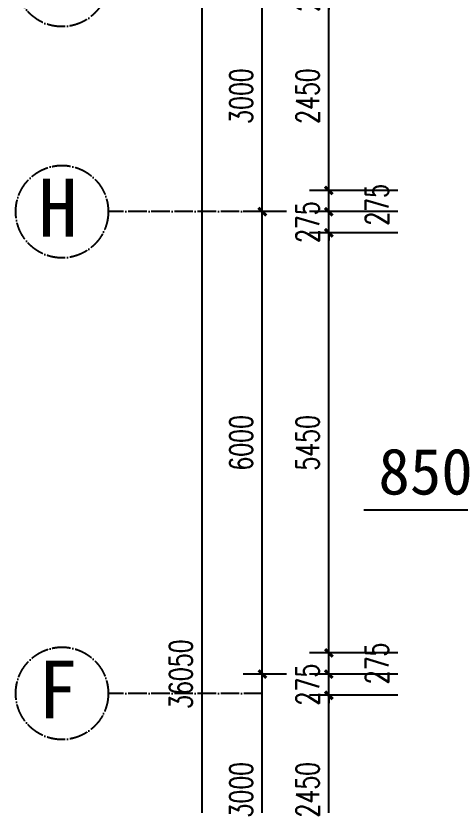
# Model space of a CAD drawing. Header units: millimetres. Extents: x -150677 to 588340, y -254013 to 149700.
# Drawn here: x 34753 to 40522, y 28028 to 38270 of the extents above; entities that cross this region are included whole.
import ezdxf

# ---------------------------------------------------------------- set-up
doc = ezdxf.new("R2010")
doc.units = ezdxf.units.MM
doc.header["$LTSCALE"] = 10
doc.header["$MEASUREMENT"] = 0
doc.linetypes.add('ACAD_ISO04W100', pattern=[30, 24, -3, 0, -3])
for name, color, linetype in [('1-Aa轴线', 240, 'ACAD_ISO04W100'), ('1-Ab轴号', 3, 'Continuous'), ('2-Ba顶面轮廓', 4, 'Continuous'), ('PUB_DIM', 3, 'Continuous')]:
    doc.layers.add(name, color=color, linetype=linetype)
doc.styles.add('_TCH_DIM_T3', font='SIMPLEX', dxfattribs={"width": 0.705882, "bigfont": 'GBCBIG'})
doc.styles.get("Standard").update_dxf_attribs({"font": ''})
doc.styles.get('Standard').set_extended_font_data('SimSun')
doc.dimstyles.new('_TCH_ARCH&&100', dxfattribs={"dimtxt": 297.5, "dimasz": 100, "dimexe": 250, "dimexo": 300, "dimgap": 126.25, "dimtad": 1, "dimdec": 0, "dimzin": 0, "dimdsep": 46, "dimtxsty": '_TCH_DIM_T3', "dimblk": 'ARCHTICK', "dimcen": 0.09, "dimclrt": 7, "dimazin": 2, "dimtfac": 1, "dimtdec": 0, "dimtix": 1, "dimtmove": 2, "dimatfit": 3, "dimfxl": 1, "dimtolj": 1, "dimtzin": 0, "dimarcsym": 0})
doc.dimstyles.new('DIMN200', dxfattribs={"dimscale": 2, "dimtxt": 300, "dimasz": 100, "dimexe": 100, "dimexo": 300, "dimgap": 100, "dimtad": 1, "dimdec": 0, "dimtxsty": 'Standard', "dimblk": 'ARCHTICK', "dimcen": 2.5, "dimdle": 100, "dimclrd": 8, "dimclre": 8, "dimclrt": 96, "dimadec": 0, "dimazin": 0, "dimtfac": 1, "dimtdec": 0, "dimtmove": 0, "dimatfit": 3, "dimldrblk": 'DOT', "dimfxl": 100, "dimarcsym": 0})

# ---------------------------------------------------------------- blocks, each defined once
blk = doc.blocks.new('_ArchTick')
at = {"color": 0, "linetype": 'ByBlock', "const_width": 0.4}
blk.add_lwpolyline([(-0.5, -0.5), (0.5, 0.5)], dxfattribs=at)
blk = doc.blocks.new('*D880')
at = {"layer": 'Defpoints', "color": 0, "transparency": 16777216}
for p in [(38816, 29454), (40010, 29454), (40010, 27004)]:
    blk.add_point(p, dxfattribs=at)
at = {"layer": 'PUB_DIM', "color": 0, "lineweight": -2, "transparency": 16777216}
for p, q in [((39710, 29454), (38566, 29454)), ((38816, 27004), (38816, 29454)), ((39710, 27004), (38566, 27004))]:
    blk.add_line(p, q, dxfattribs=at)
at = {"layer": 'PUB_DIM', "color": 0, "lineweight": -2, "transparency": 16777216, "xscale": 100, "yscale": 100, "zscale": 100}
for p, rotation in [((38816, 29454), 90), ((38816, 27004), 270)]:
    blk.add_blockref('_ArchTick', p, dxfattribs=dict(at, rotation=rotation))
at = {"layer": 'PUB_DIM', "color": 7, "transparency": 16777216, "insert": (38541, 28229), "char_height": 297.5, "attachment_point": 5, "rotation": 90, "style": '_TCH_DIM_T3'}
blk.add_mtext('\\A1;2450', dxfattribs=at)
blk = doc.blocks.new('*D881')
at = {"layer": 'Defpoints', "color": 0, "transparency": 16777216}
for p in [(38816, 29729), (40010, 29729), (40010, 29454)]:
    blk.add_point(p, dxfattribs=at)
at = {"layer": 'PUB_DIM', "color": 0, "lineweight": -2, "transparency": 16777216}
for p, q in [((38816, 29729), (38816, 29829)), ((39710, 29729), (38566, 29729)), ((38816, 29454), (38816, 29729)), ((39710, 29454), (38566, 29454)), ((38816, 29454), (38816, 29354))]:
    blk.add_line(p, q, dxfattribs=at)
at = {"layer": 'PUB_DIM', "color": 0, "lineweight": -2, "transparency": 16777216, "xscale": 100, "yscale": 100, "zscale": 100}
for p, rotation in [((38816, 29729), 270), ((38816, 29454), 90)]:
    blk.add_blockref('_ArchTick', p, dxfattribs=dict(at, rotation=rotation))
at = {"layer": 'PUB_DIM', "color": 7, "transparency": 16777216, "insert": (38541, 29592), "char_height": 297.5, "attachment_point": 5, "rotation": 90, "style": '_TCH_DIM_T3'}
blk.add_mtext('\\A1;275', dxfattribs=at)
blk = doc.blocks.new('*D882')
at = {"layer": 'Defpoints', "color": 0, "transparency": 16777216}
for p in [(38816, 30004), (40010, 30004), (40010, 29729)]:
    blk.add_point(p, dxfattribs=at)
at = {"layer": 'PUB_DIM', "color": 0, "lineweight": -2, "transparency": 16777216}
for p, q in [((39710, 30004), (38566, 30004)), ((38816, 29729), (38816, 30004)), ((39710, 29729), (38566, 29729))]:
    blk.add_line(p, q, dxfattribs=at)
at = {"layer": 'PUB_DIM', "color": 0, "lineweight": -2, "transparency": 16777216, "xscale": 100, "yscale": 100, "zscale": 100}
for p, rotation in [((38816, 30004), 90), ((38816, 29729), 270)]:
    blk.add_blockref('_ArchTick', p, dxfattribs=dict(at, rotation=rotation))
at = {"layer": 'PUB_DIM', "color": 7, "transparency": 16777216, "insert": (39441, 29867), "char_height": 297.5, "attachment_point": 5, "rotation": 90, "style": '_TCH_DIM_T3'}
blk.add_mtext('\\A1;275', dxfattribs=at)
blk = doc.blocks.new('*D883')
at = {"layer": 'Defpoints', "color": 0, "transparency": 16777216}
for p in [(38816, 35454), (40010, 35454), (40010, 30004)]:
    blk.add_point(p, dxfattribs=at)
at = {"layer": 'PUB_DIM', "color": 0, "lineweight": -2, "transparency": 16777216}
for p, q in [((39710, 35454), (38566, 35454)), ((38816, 30004), (38816, 35454)), ((39710, 30004), (38566, 30004))]:
    blk.add_line(p, q, dxfattribs=at)
at = {"layer": 'PUB_DIM', "color": 0, "lineweight": -2, "transparency": 16777216, "xscale": 100, "yscale": 100, "zscale": 100}
for p, rotation in [((38816, 35454), 90), ((38816, 30004), 270)]:
    blk.add_blockref('_ArchTick', p, dxfattribs=dict(at, rotation=rotation))
at = {"layer": 'PUB_DIM', "color": 7, "transparency": 16777216, "insert": (38541, 32729), "char_height": 297.5, "attachment_point": 5, "rotation": 90, "style": '_TCH_DIM_T3'}
blk.add_mtext('\\A1;5450', dxfattribs=at)
blk = doc.blocks.new('*D884')
at = {"layer": 'Defpoints', "color": 0, "transparency": 16777216}
for p in [(38816, 35729), (40010, 35729), (40010, 35454)]:
    blk.add_point(p, dxfattribs=at)
at = {"layer": 'PUB_DIM', "color": 0, "lineweight": -2, "transparency": 16777216}
for p, q in [((38816, 35729), (38816, 35829)), ((39710, 35729), (38566, 35729)), ((38816, 35454), (38816, 35729)), ((39710, 35454), (38566, 35454)), ((38816, 35454), (38816, 35354))]:
    blk.add_line(p, q, dxfattribs=at)
at = {"layer": 'PUB_DIM', "color": 0, "lineweight": -2, "transparency": 16777216, "xscale": 100, "yscale": 100, "zscale": 100}
for p, rotation in [((38816, 35729), 270), ((38816, 35454), 90)]:
    blk.add_blockref('_ArchTick', p, dxfattribs=dict(at, rotation=rotation))
at = {"layer": 'PUB_DIM', "color": 7, "transparency": 16777216, "insert": (38541, 35592), "char_height": 297.5, "attachment_point": 5, "rotation": 90, "style": '_TCH_DIM_T3'}
blk.add_mtext('\\A1;275', dxfattribs=at)
blk = doc.blocks.new('*D885')
at = {"layer": 'Defpoints', "color": 0, "transparency": 16777216}
for p in [(38816, 36004), (40010, 36004), (40010, 35729)]:
    blk.add_point(p, dxfattribs=at)
at = {"layer": 'PUB_DIM', "color": 0, "lineweight": -2, "transparency": 16777216}
for p, q in [((39710, 36004), (38566, 36004)), ((38816, 35729), (38816, 36004)), ((39710, 35729), (38566, 35729))]:
    blk.add_line(p, q, dxfattribs=at)
at = {"layer": 'PUB_DIM', "color": 0, "lineweight": -2, "transparency": 16777216, "xscale": 100, "yscale": 100, "zscale": 100}
for p, rotation in [((38816, 36004), 90), ((38816, 35729), 270)]:
    blk.add_blockref('_ArchTick', p, dxfattribs=dict(at, rotation=rotation))
at = {"layer": 'PUB_DIM', "color": 7, "transparency": 16777216, "insert": (39441, 35817), "char_height": 297.5, "attachment_point": 5, "rotation": 90, "style": '_TCH_DIM_T3'}
blk.add_mtext('\\A1;275', dxfattribs=at)
blk = doc.blocks.new('*D886')
at = {"layer": 'Defpoints', "color": 0, "transparency": 16777216}
for p in [(38816, 38454), (40010, 38454), (40010, 36004)]:
    blk.add_point(p, dxfattribs=at)
at = {"layer": 'PUB_DIM', "color": 0, "lineweight": -2, "transparency": 16777216}
for p, q in [((39710, 38454), (38566, 38454)), ((38816, 36004), (38816, 38454)), ((39710, 36004), (38566, 36004))]:
    blk.add_line(p, q, dxfattribs=at)
at = {"layer": 'PUB_DIM', "color": 0, "lineweight": -2, "transparency": 16777216, "xscale": 100, "yscale": 100, "zscale": 100}
for p, rotation in [((38816, 38454), 90), ((38816, 36004), 270)]:
    blk.add_blockref('_ArchTick', p, dxfattribs=dict(at, rotation=rotation))
at = {"layer": 'PUB_DIM', "color": 7, "transparency": 16777216, "insert": (38541, 37229), "char_height": 297.5, "attachment_point": 5, "rotation": 90, "style": '_TCH_DIM_T3'}
blk.add_mtext('\\A1;2450', dxfattribs=at)
blk = doc.blocks.new('*D887')
at = {"layer": 'Defpoints', "color": 0, "transparency": 16777216}
for p in [(38816, 38729), (40010, 38729), (40010, 38454)]:
    blk.add_point(p, dxfattribs=at)
at = {"layer": 'PUB_DIM', "color": 0, "lineweight": -2, "transparency": 16777216}
for p, q in [((38816, 38729), (38816, 38829)), ((39710, 38729), (38566, 38729)), ((38816, 38454), (38816, 38729)), ((39710, 38454), (38566, 38454)), ((38816, 38454), (38816, 38354))]:
    blk.add_line(p, q, dxfattribs=at)
at = {"layer": 'PUB_DIM', "color": 0, "lineweight": -2, "transparency": 16777216, "xscale": 100, "yscale": 100, "zscale": 100}
for p, rotation in [((38816, 38729), 270), ((38816, 38454), 90)]:
    blk.add_blockref('_ArchTick', p, dxfattribs=dict(at, rotation=rotation))
at = {"layer": 'PUB_DIM', "color": 7, "transparency": 16777216, "insert": (38541, 38592), "char_height": 297.5, "attachment_point": 5, "rotation": 90, "style": '_TCH_DIM_T3'}
blk.add_mtext('\\A1;275', dxfattribs=at)
blk = doc.blocks.new('*D900')
at = {"layer": 'Defpoints', "color": 0, "transparency": 16777216}
for p in [(37953, 29729), (38566, 29729), (38566, 26729)]:
    blk.add_point(p, dxfattribs=at)
at = {"layer": 'PUB_DIM', "color": 0, "lineweight": -2, "transparency": 16777216}
for p, q in [((38266, 29729), (37703, 29729)), ((37953, 26729), (37953, 29729)), ((38266, 26729), (37703, 26729))]:
    blk.add_line(p, q, dxfattribs=at)
at = {"layer": 'PUB_DIM', "color": 0, "lineweight": -2, "transparency": 16777216, "xscale": 100, "yscale": 100, "zscale": 100}
for p, rotation in [((37953, 29729), 90), ((37953, 26729), 270)]:
    blk.add_blockref('_ArchTick', p, dxfattribs=dict(at, rotation=rotation))
at = {"layer": 'PUB_DIM', "color": 7, "transparency": 16777216, "insert": (37678, 28229), "char_height": 297.5, "attachment_point": 5, "rotation": 90, "style": '_TCH_DIM_T3'}
blk.add_mtext('\\A1;3000', dxfattribs=at)
blk = doc.blocks.new('*D901')
at = {"layer": 'Defpoints', "color": 0, "transparency": 16777216}
for p in [(37953, 35729), (38566, 35729), (38566, 29729)]:
    blk.add_point(p, dxfattribs=at)
at = {"layer": 'PUB_DIM', "color": 0, "lineweight": -2, "transparency": 16777216}
for p, q in [((38266, 35729), (37703, 35729)), ((37953, 29729), (37953, 35729)), ((38266, 29729), (37703, 29729))]:
    blk.add_line(p, q, dxfattribs=at)
at = {"layer": 'PUB_DIM', "color": 0, "lineweight": -2, "transparency": 16777216, "xscale": 100, "yscale": 100, "zscale": 100}
for p, rotation in [((37953, 35729), 90), ((37953, 29729), 270)]:
    blk.add_blockref('_ArchTick', p, dxfattribs=dict(at, rotation=rotation))
at = {"layer": 'PUB_DIM', "color": 7, "transparency": 16777216, "insert": (37678, 32729), "char_height": 297.5, "attachment_point": 5, "rotation": 90, "style": '_TCH_DIM_T3'}
blk.add_mtext('\\A1;6000', dxfattribs=at)
blk = doc.blocks.new('*D902')
at = {"layer": 'Defpoints', "color": 0, "transparency": 16777216}
for p in [(37953, 38729), (38566, 38729), (38566, 35729)]:
    blk.add_point(p, dxfattribs=at)
at = {"layer": 'PUB_DIM', "color": 0, "lineweight": -2, "transparency": 16777216}
for p, q in [((38266, 38729), (37703, 38729)), ((37953, 35729), (37953, 38729)), ((38266, 35729), (37703, 35729))]:
    blk.add_line(p, q, dxfattribs=at)
at = {"layer": 'PUB_DIM', "color": 0, "lineweight": -2, "transparency": 16777216, "xscale": 100, "yscale": 100, "zscale": 100}
for p, rotation in [((37953, 38729), 90), ((37953, 35729), 270)]:
    blk.add_blockref('_ArchTick', p, dxfattribs=dict(at, rotation=rotation))
at = {"layer": 'PUB_DIM', "color": 7, "transparency": 16777216, "insert": (37678, 37229), "char_height": 297.5, "attachment_point": 5, "rotation": 90, "style": '_TCH_DIM_T3'}
blk.add_mtext('\\A1;3000', dxfattribs=at)
blk = doc.blocks.new('*D906')
at = {"layer": 'Defpoints', "color": 0, "transparency": 16777216}
for p in [(37170, 47729), (37953, 47729), (37953, 11728)]:
    blk.add_point(p, dxfattribs=at)
at = {"layer": 'PUB_DIM', "color": 0, "lineweight": -2, "transparency": 16777216}
for p, q in [((37653, 47729), (36920, 47729)), ((37170, 11728), (37170, 47729)), ((37653, 11728), (36920, 11728))]:
    blk.add_line(p, q, dxfattribs=at)
at = {"layer": 'PUB_DIM', "color": 0, "lineweight": -2, "transparency": 16777216, "xscale": 100, "yscale": 100, "zscale": 100}
for p, rotation in [((37170, 47729), 90), ((37170, 11728), 270)]:
    blk.add_blockref('_ArchTick', p, dxfattribs=dict(at, rotation=rotation))
at = {"layer": 'PUB_DIM', "color": 7, "transparency": 16777216, "insert": (36895, 29728), "char_height": 297.5, "attachment_point": 5, "rotation": 90, "style": '_TCH_DIM_T3'}
blk.add_mtext('\\A1;36050', dxfattribs=at)
blk = doc.blocks.new('*D1188')
at = {"layer": '2-Ba顶面轮廓', "color": 8, "lineweight": -2, "transparency": 16777216}
for p, q in [((41072, 31929), (41072, 31654)), ((41922, 31929), (41922, 31654)), ((41072, 31854), (39272, 31854)), ((42122, 31854), (41072, 31854))]:
    blk.add_line(p, q, dxfattribs=at)
at = {"layer": 'Defpoints', "color": 0, "transparency": 16777216}
for p in [(41072, 32529), (41922, 32529), (41072, 31854)]:
    blk.add_point(p, dxfattribs=at)
at = {"layer": '2-Ba顶面轮廓', "color": 8, "lineweight": -2, "transparency": 16777216, "xscale": 200, "yscale": 200, "zscale": 200}
for p, rotation in [((41072, 31854), 179.9999999999997), ((41922, 31854), 359.9999999999997)]:
    blk.add_blockref('_ArchTick', p, dxfattribs=dict(at, rotation=rotation))
at = {"layer": '2-Ba顶面轮廓', "color": 96, "transparency": 16777216, "insert": (40072, 32354), "char_height": 600, "attachment_point": 5}
blk.add_mtext('850', dxfattribs=at)
blk = doc.blocks.new('_DOT')
at = {"color": 0, "linetype": 'ByBlock'}
blk.add_line((-0.35, 0), (-1, 0), dxfattribs=at)
at = {"color": 0, "linetype": 'ByBlock', "const_width": 0.35}
blk.add_lwpolyline([(-0.175, 0, 1), (0.175, 0, 1)], format="xyb", close=True, dxfattribs=at)

msp = doc.modelspace()

# ---------------------------------------------------------------- linework, layer by layer
at = {"layer": '1-Aa轴线'}
for p, q in [((37952.6, 35729.3), (35952.6, 35729.3)), ((37952.6, 29479.3), (35949.4, 29479.3))]:
    msp.add_line(p, q, dxfattribs=at)
for centre in [(35352.6, 38729.3), (35352.6, 35729.3), (35352.6, 29479.3)]:
    msp.add_circle(centre, 600, dxfattribs=at)

# ---------------------------------------------------------------- texts
at = {"layer": '1-Ab轴号', "char_height": 750, "width": 36.316, "attachment_point": 3}
for s, insert in [('{\\fSimSun|b0|i0|c134|p2;H}', (35553.9, 36155.1)), ('{\\fSimSun|b0|i0|c134|p2;F}', (35553.9, 29905.1))]:
    msp.add_mtext(s, dxfattribs=dict(at, insert=insert))

# ---------------------------------------------------------------- dimensions: what is measured, and where the dimension line sits
at = {"layer": '2-Ba顶面轮廓'}
dim = msp.add_aligned_dim(p1=(41921.9, 32529.3), p2=(41071.9, 32529.3), distance=675.8, dimstyle='DIMN200', dxfattribs=at)
dim.commit()
dim.dimension.update_dxf_attribs({"geometry": '*D1188', "text_midpoint": (40071.9, 32353.5)})
at = {"layer": 'PUB_DIM'}
dim = msp.add_aligned_dim(p1=(37952.6, 11727.5), p2=(37952.6, 47729.3), distance=782.2, text='36050', dimstyle='_TCH_ARCH&&100', dxfattribs=at)
dim.commit()
dim.dimension.update_dxf_attribs({"geometry": '*D906', "text_midpoint": (36895.3, 29728.4)})
for p1, p2, distance, picture, middle in [((40010.4, 38454.3), (40010.4, 38729.3), 1193.9, '*D887', (38541.5, 38591.8)), ((38566.5, 35729.3), (38566.5, 38729.3), 613.9, '*D902', (37677.6, 37229.3)), ((40010.4, 36004.3), (40010.4, 38454.3), 1193.9, '*D886', (38541.5, 37229.3)), ((40010.4, 35454.3), (40010.4, 35729.3), 1193.9, '*D884', (38541.5, 35591.8)), ((38566.5, 29729.3), (38566.5, 35729.3), 613.9, '*D901', (37677.6, 32729.3)), ((40010.4, 30004.3), (40010.4, 35454.3), 1193.9, '*D883', (38541.5, 32729.3)), ((40010.4, 29454.3), (40010.4, 29729.3), 1193.9, '*D881', (38541.5, 29591.8)), ((38566.5, 26729.3), (38566.5, 29729.3), 613.9, '*D900', (37677.6, 28229.3)), ((40010.4, 27004.3), (40010.4, 29454.3), 1193.9, '*D880', (38541.5, 28229.3))]:
    dim = msp.add_aligned_dim(p1=p1, p2=p2, distance=distance, dimstyle='_TCH_ARCH&&100', dxfattribs=at)
    dim.commit()
    dim.dimension.update_dxf_attribs({"geometry": picture, "text_midpoint": middle})
for base, p1, p2, picture, middle in [((38816.5, 36004.3), (40010.4, 35729.3), (40010.4, 36004.3), '*D885', (39441.5, 35816.8)), ((38816.5, 30004.3), (40010.4, 29729.3), (40010.4, 30004.3), '*D882', (39441.5, 29866.8))]:
    dim = msp.add_linear_dim(base=base, p1=p1, p2=p2, angle=90, dimstyle='_TCH_ARCH&&100', dxfattribs=at)
    dim.commit()
    dim.dimension.update_dxf_attribs({"geometry": picture, "text_midpoint": middle, "dimtype": 129})

doc.saveas('drawing.dxf')
